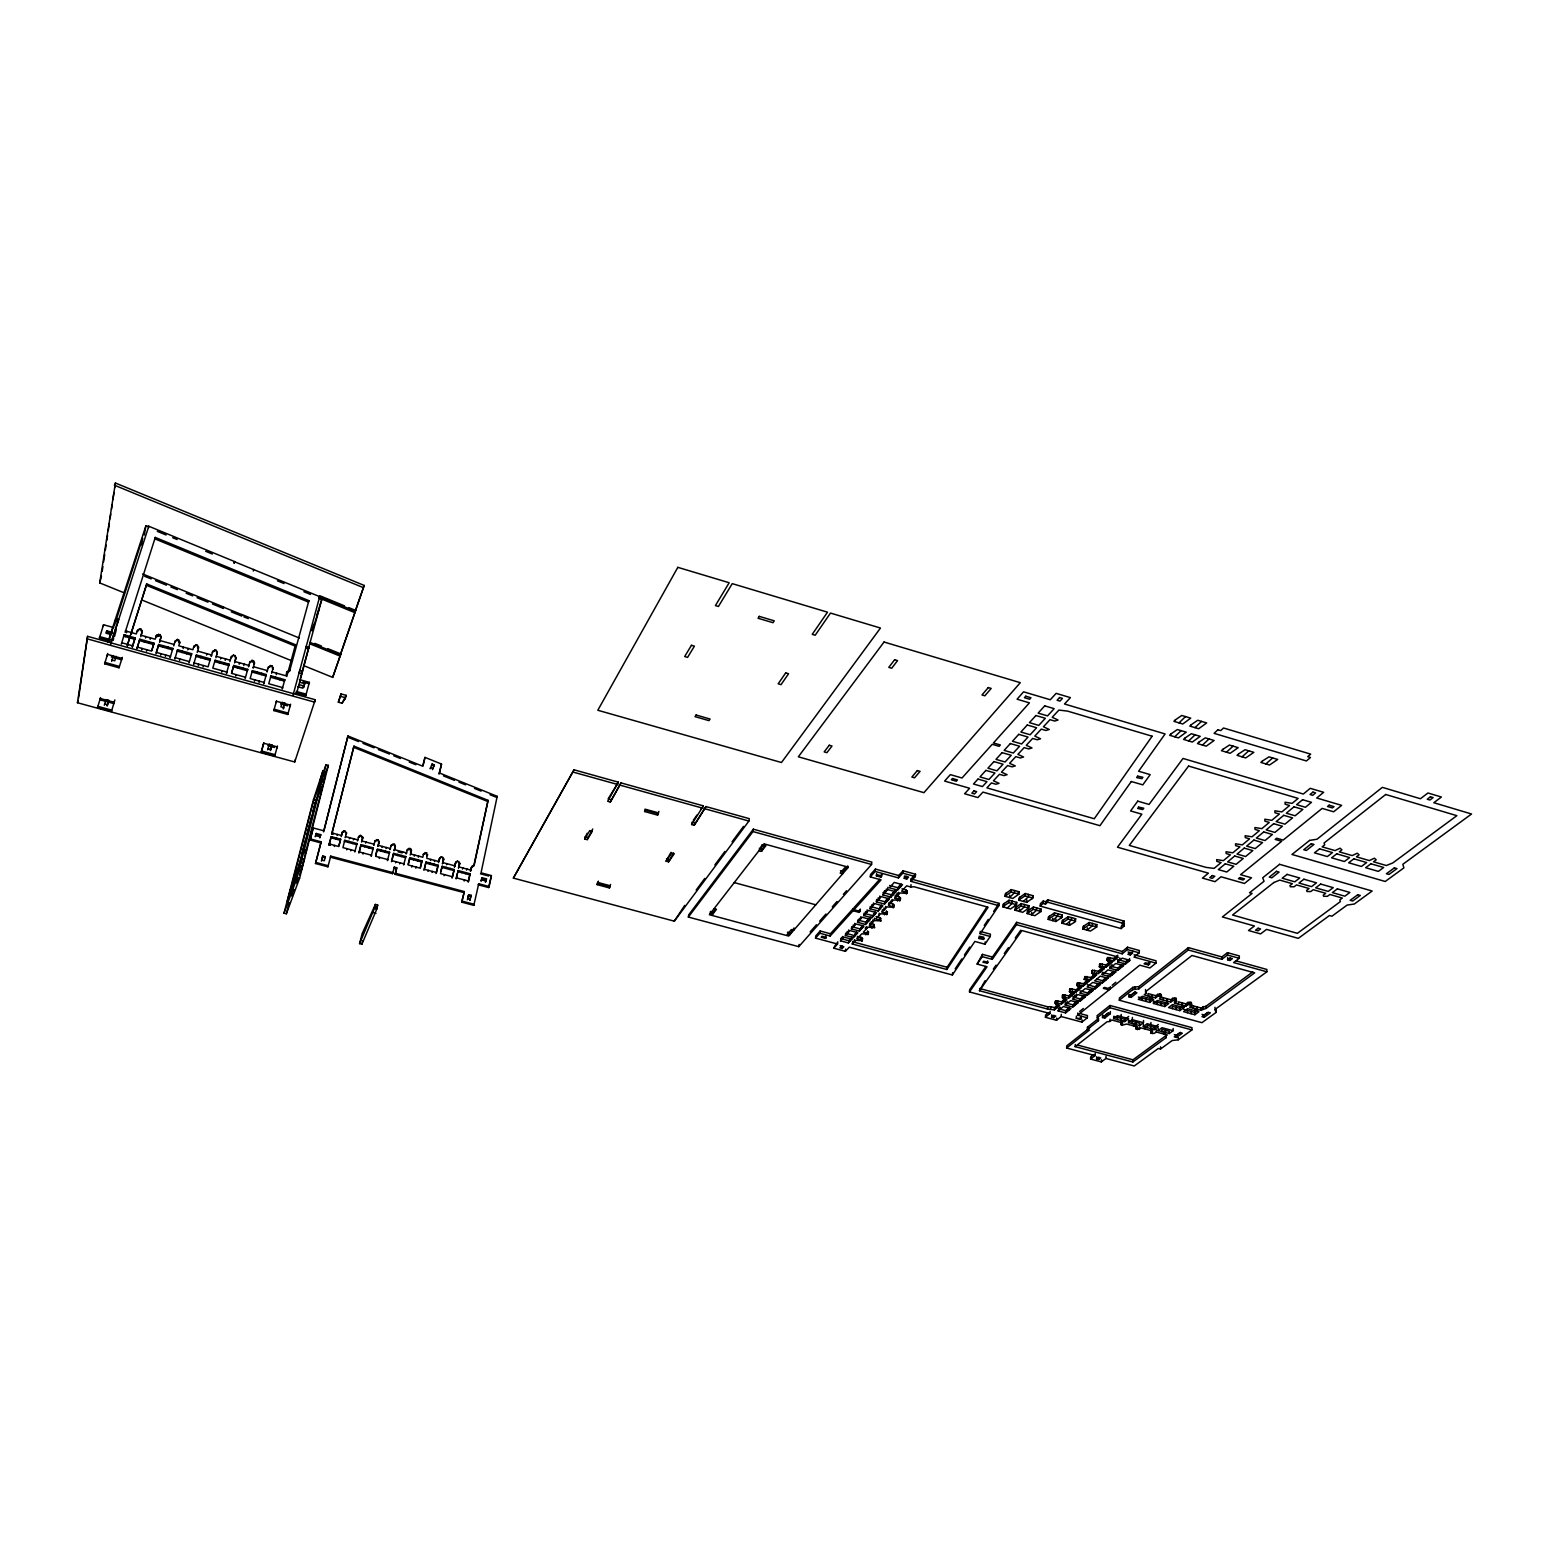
<?xml version="1.0" encoding="UTF-8"?>
<svg xmlns="http://www.w3.org/2000/svg" width="1549" height="1549" viewBox="0 0 1549 1549"><rect width="100%" height="100%" fill="white"/><g stroke="black" fill="none" stroke-linecap="round" stroke-linejoin="round"><path stroke-width="1.5" d="M1266.869 971.804L1233.604 962.568L1239.277 958.308L1239.336 955.946L1227.524 952.654L1221.89 956.933L1188.373 947.62L1139.018 986.558L1132.861 987.352L1119.424 998.001L1119.307 1000.247L1201.927 1022.669L1216.159 1012.388L1214.861 1009.561L1266.869 971.804L1266.888 969.461L1235.87 960.825M1119.307 1000.247L1132.745 989.637L1138.902 988.843L1188.296 949.963L1221.832 959.296L1227.466 955.017L1227.524 952.654M1227.641 959.78L1230.022 957.96L1232.384 958.618L1230.003 960.438L1227.641 959.78L1227.699 957.418M1230.003 960.438L1230.042 958.076M1221.832 959.296L1221.89 956.933M1215.733 1011.439L1215.791 1009.174M1216.159 1012.388L1214.919 1007.295M1174.607 1000.809L1174.51 1003.074L1185.856 1006.172L1185.934 1003.888L1187.947 1002.397L1191.278 1002.474L1191.646 1005.708L1189.632 1007.199L1200.94 1010.277L1206.09 1008.399L1206.148 1006.134L1252.754 971.939M1200.94 1010.277L1201.017 1008.012L1206.148 1006.134M1202.973 1008.786L1203.05 1006.521M1204.251 1017.267L1210.35 1012.833L1208.084 1012.233L1202.005 1016.667L1204.251 1017.267L1204.309 1015.002L1207.368 1012.794M1191.646 1005.708L1191.278 1002.474M1191.123 1013.704L1191.2 1011.439M1093.73 1054.579L1090.69 1056.902L1090.573 1059.071L1101.32 1061.917L1105.928 1058.47L1134.236 1065.983L1158.323 1048.46L1160.511 1049.041L1172.225 1040.521L1178.208 1039.824L1191.917 1029.911L1191.994 1027.665L1109.975 1005.475L1097.041 1015.718L1098.454 1020.694L1087.321 1029.446L1089.528 1030.027L1066.622 1048.015L1095.143 1055.605L1095.259 1053.417M1193.408 1008.225L1193.485 1005.959M1194.879 1014.731L1198.907 1011.768L1187.618 1008.689L1183.61 1011.652L1194.879 1014.731L1194.957 1012.465L1197.648 1010.49M1195.15 1010.742L1195.228 1008.476M1197.183 1009.251L1197.241 1006.986M1188.296 949.963L1188.373 947.62M1187.367 1012.678L1187.444 1010.413M1185.856 1006.172L1187.87 1004.662L1187.947 1002.397M1191.2 1004.759L1189.942 1004.41L1190.019 1002.126M1176.485 1037.443L1182.313 1033.202L1180.106 1032.602L1174.278 1036.843L1176.485 1037.443L1176.562 1035.216L1180.454 1032.37M1178.305 1004.101L1178.382 1001.835L1185.934 1003.888M1178.208 1039.824L1178.286 1037.598M1183.92 1005.398L1183.843 1007.663L1172.516 1004.585L1168.566 1007.566L1179.854 1010.645L1179.931 1008.38L1182.603 1006.385M1182.081 1005.146L1182.158 1002.861M1145.466 989.559L1146.105 993.277L1144.149 994.807L1155.554 997.905L1155.651 995.639L1159.678 993.858L1161.421 995.155L1161.324 997.44L1159.349 998.95L1170.734 1002.048L1170.812 999.763L1172.806 998.253L1176.136 998.35L1176.504 1001.564L1174.51 1003.074M1172.322 1008.593L1172.419 1006.327L1179.931 1008.38M1170.734 1002.048L1172.729 1000.538L1172.806 998.253M1158.245 1028.342L1158.149 1030.569L1169.205 1033.551L1173.096 1030.705L1173.174 1028.478M1176.504 1001.564L1174.781 1000.286L1174.858 998.001M1176.04 1000.615L1176.136 998.35M1176.098 1009.619L1176.175 1007.353M1163.609 1033.977L1163.686 1031.75M1164.887 1004.275L1153.56 1001.196L1153.463 1003.462L1164.79 1006.54L1164.887 1004.275L1167.52 1002.28M1075.296 1044.471L1075.161 1046.64L1132.861 1061.994L1166.048 1037.714L1165.448 1034.151M1165.526 1032.563L1165.622 1030.317M1166.939 1001.022L1167.036 998.737M1166.048 1037.714L1166.126 1035.487L1132.977 1059.806L1132.861 1061.994M1169.205 1033.551L1169.301 1031.324L1161.924 1029.33L1161.827 1031.557M1155.554 997.905L1157.529 996.394L1157.626 994.109M1150.636 1032.409L1152.533 1030.995L1152.63 1028.768L1150.733 1030.182L1151.101 1033.299L1154.315 1033.396L1156.232 1031.983L1156.329 1029.756M1157.239 1004.488L1157.335 1002.222M1161.324 997.44L1159.581 996.143L1159.678 993.858M1160.859 996.472L1160.937 994.206M1161.014 1005.514L1161.111 1003.249M1160.511 1049.041L1160.588 1046.834M1163.144 999.976L1163.241 997.711M1151.759 996.878L1151.856 994.594M1150.868 1024.702L1150.965 1022.476M1150.752 1028.575L1150.849 1026.348M1151.101 1033.299L1150.733 1030.182M1152.34 1033.628L1152.417 1031.421M1109.181 987.623L1109.065 989.908L1103.333 988.339L1104.476 987.429L1110.207 988.978L1139.774 965.163L1149.92 967.951L1155.961 963.129L1156.057 960.806L1134.12 954.746M1143.452 1024.354L1143.356 1026.58L1154.45 1029.562L1154.547 1027.336L1158.381 1024.47M1139.638 1025.574L1139.754 1023.347L1128.621 1020.346L1128.524 1022.572L1139.638 1025.574L1143.452 1022.708L1143.549 1020.462M1145.892 1001.409L1145.989 999.144M1145.156 1029.001L1145.253 1026.774M1149.726 961.658L1149.629 963.981L1145.331 962.8L1144.13 963.768L1148.429 964.95L1148.525 962.626M1147.964 995.833L1148.061 993.567L1155.651 995.639M1147.054 1027.568L1147.151 1025.341L1154.547 1027.336M1149.687 1002.435L1153.598 999.415L1142.194 996.317L1138.321 999.337L1149.687 1002.435L1149.784 1000.17L1152.379 998.156M1149.803 998.389L1149.9 996.123M1152.533 1030.995L1141.458 1028.013L1136.346 1029.33L1135.979 1026.213M1135.94 1024.586L1136.037 1022.34M1155.961 963.129L1134.023 957.069L1139.231 952.829L1139.328 950.486L1127.498 947.213L1122.347 951.493L1122.231 953.816L1016.473 924.656L992.231 959.354L982.24 956.643L977.129 964.078L987.042 966.77L969.48 991.941L1049.951 1013.53L1050.106 1011.303M1136.346 1029.33L1136.463 1027.103M1138.902 988.843L1139.018 986.558M1137.586 1029.678L1137.682 1027.452M1139.561 1029.427L1139.677 1027.2M1142.116 1000.383L1142.213 998.098M1130.131 952.499L1127.943 954.3L1130.305 954.958L1132.493 953.158L1132.609 950.834M1131.215 995.116L1128.95 994.497L1128.834 996.762L1131.119 997.382L1131.215 995.116L1135.572 991.689M1132.745 989.637L1132.861 987.352M1128.524 1022.572L1132.28 1019.687L1132.396 1017.461M1132.222 1023.579L1132.338 1021.353M1134.797 989.366L1134.914 987.1M1134.062 1026.019L1134.158 1023.792M1121.553 1025.361L1121.186 1022.224L1121.553 1025.361L1126.646 1024.025L1137.76 1027.006L1135.882 1028.439M1125.6 961.716L1117.797 959.567L1117.681 961.871L1125.503 964.02L1125.6 961.716L1127.575 960.109L1127.459 962.413M1121.069 1024.451L1123.044 1020.791M1122.231 953.816L1127.382 949.556L1127.498 947.213M1124.903 1019.339L1113.75 1016.338L1113.634 1018.564L1124.806 1021.585L1124.903 1019.339L1128.659 1016.454M1129.434 960.806L1129.55 958.482M1130.305 954.958L1130.402 952.635M1117.797 968.106L1110.033 965.976L1109.897 968.28L1117.662 970.41L1117.797 968.106L1121.689 964.911L1121.573 967.234M1040.192 906.088L1043.039 903.435L1045.498 904.113L1047.608 902.176L1124.303 923.669L1124.167 926.031L1121.766 925.353L1123.993 923.456L1124.109 921.093L1047.763 899.795L1045.672 901.75L1043.213 901.073L1040.366 903.725L1040.192 906.088L1121.147 928.587L1121.263 926.244M1119.637 960.264L1119.753 957.94M1119.617 968.822L1119.733 966.518M1117.371 1019.571L1117.468 1017.344M1121.108 1016.667L1121.205 1014.44M1117.662 970.41L1123.528 965.627L1123.645 963.323M1121.089 1020.578L1121.186 1018.351M1110.071 974.418L1102.346 972.307L1102.23 974.592L1109.955 976.703L1110.071 974.418L1113.925 971.281L1113.789 973.566M1105.928 1058.47L1106.044 1056.282M1110.207 988.978L1110.323 986.713M1111.833 966.692L1111.969 964.388M1104.224 966.499L1104.088 968.803L1099.287 966.789L1106.025 967.215L1111.833 962.413L1111.95 960.109M1096.924 1017.964L1109.859 1007.721L1109.975 1005.475M1111.872 975.134L1111.988 972.849M1075.161 1046.64L1106.973 1021.817L1109.936 1021.449L1110.052 1019.223M1108.542 1012.969L1104.844 1015.873L1102.598 1015.273L1102.481 1017.519L1104.708 1018.119L1110.265 1013.743L1110.381 1011.516M1111.833 962.413L1106.993 960.38L1113.77 960.806L1113.886 958.482L1117.816 955.249M1115.725 959.199L1115.842 956.875M1109.955 976.703L1115.725 971.998L1115.842 969.693M1096.75 1056.708L1096.615 1058.896L1098.783 1059.458L1098.899 1057.289M1104.224 981.388L1104.34 979.104M1106.025 967.215L1106.141 964.911L1110.013 961.716L1109.878 964.02M1101.32 1061.917L1101.436 1059.748M1106.993 960.38L1107.767 957.514L1113.886 958.482M1106.122 979.839L1106.238 977.555L1102.443 980.653L1102.326 982.937L1094.64 980.846L1100.313 976.16L1108.038 978.271L1108.155 975.986M1104.708 1018.119L1104.844 1015.873M1107.651 959.838L1107.767 957.514M1107.922 961.348L1107.128 958.057M1107.942 965.627L1108.077 963.304M1109.859 959.722L1109.975 957.418M1089.044 979.065L1088.908 981.35L1084.164 979.355L1090.786 979.801L1096.46 975.115L1096.576 972.83M1096.653 987.546L1096.789 985.28M1096.46 975.115L1091.677 973.101L1098.357 973.547L1098.493 971.242L1102.307 968.086L1102.172 970.39M1099.287 966.789L1100.061 963.943L1106.141 964.911M1098.531 986.016L1098.667 983.731L1094.911 986.81L1094.794 989.075L1087.146 987.003L1092.761 982.395L1100.429 984.467L1100.545 982.202M1099.926 966.247L1100.061 963.943M1100.197 967.738L1099.422 964.485M1100.255 971.959L1100.39 969.674M1098.454 1020.694L1098.57 1018.467L1087.456 1027.239L1087.321 1029.446M1102.133 966.15L1102.249 963.846M1092.432 923.398L1092.297 925.76L1087.204 930.194L1087.34 927.851M1048.596 1012.562L1045.575 1015.06L1045.42 1017.286L1056.554 1020.268L1061.142 1016.531L1081.938 1022.108L1087.34 1017.79L1087.475 1015.563L1079.73 1013.491M1089.199 993.645L1089.334 991.379M1090.786 979.801L1090.922 977.516L1094.698 974.398L1094.562 976.683M1091.677 973.101L1092.432 970.294L1098.493 971.242M1091.058 992.115L1091.193 989.85M1092.316 972.578L1092.432 970.294M1092.587 974.05L1091.813 970.816M1092.684 978.232L1092.8 975.947M1092.916 990.605L1093.052 988.339L1087.475 992.89L1087.34 995.155L1079.75 993.083L1085.287 988.533L1092.916 990.605L1087.34 995.155M1096.711 926.98L1096.847 924.637L1089.218 922.507L1082.925 926.612L1082.79 928.974L1090.399 931.085L1096.711 926.98L1089.063 924.869L1082.79 928.974M1094.485 972.482L1094.62 970.197M1076.419 1016.067L1076.284 1018.293L1080.389 1019.397L1080.505 1017.17M1081.822 999.647L1081.957 997.401M1080.389 1019.397L1081.589 1016.299M1074.251 991.321L1074.115 993.567L1069.41 991.631L1075.955 992.057L1076.09 989.792L1081.609 985.222L1081.473 987.488L1077.659 986.461L1077.349 985.009L1083.332 985.958L1083.467 983.692L1087.185 980.614L1087.049 982.879M1084.164 979.355L1084.92 976.567L1090.922 977.516M1081.938 1022.108L1082.073 1019.9M1083.661 998.156L1083.797 995.891L1080.137 998.892L1080.002 1001.138L1072.45 999.105L1077.91 994.594L1085.5 996.646L1085.636 994.4M1084.784 978.832L1084.92 976.567M1085.191 984.428L1085.326 982.163M1089.063 924.869L1089.218 922.507M1086.953 978.736L1087.088 976.47M1074.27 997.595L1074.406 995.349M1074.541 1005.591L1074.677 1003.345M1076.09 996.104L1076.226 993.858M1076.729 985.532L1077.484 982.744L1083.467 983.692M1076.361 1004.101L1076.497 1001.874L1072.876 1004.817L1072.741 1007.063L1065.228 1005.03L1065.363 1002.803L1072.876 1004.817M1077.349 985.009L1077.484 982.744M1077.775 990.547L1077.93 988.281M1072.741 1007.063L1078.181 1002.629L1078.317 1000.383M1087.34 1017.79L1077.659 1015.195L1077.794 1012.969M1079.498 984.932L1079.634 982.647M1079.634 989.017L1079.769 986.752M1083.951 927.948L1084.087 925.605M1067.029 1003.558L1067.164 1001.312M1067.358 1011.458L1067.493 1009.232M985.106 980.711L979.433 990.721L1047.492 1009.019L1054.366 1009.89L1059.69 1005.495L1055.915 1004.488L1055.605 1003.094L1061.472 1004.023L1066.854 999.57L1063.079 998.543L1062.769 997.149L1068.655 998.079L1068.81 995.833L1072.431 992.832L1072.295 995.078M1069.41 991.631L1070.146 988.862L1076.09 989.792M1066.622 1048.015L1066.758 1045.846L1087.901 1029.214M1070.01 991.128L1070.146 988.862M1069.139 1009.987L1069.294 1007.76L1065.712 1010.684L1065.576 1012.91L1058.103 1010.897L1060.019 1007.218L1059.865 1009.445M1070.32 992.541L1069.546 989.366M1074.619 922.197L1075.916 918.809L1068.248 916.679L1062.052 920.822L1061.898 923.185L1069.546 925.295L1074.619 922.197L1074.754 919.854M1070.475 996.588L1070.611 994.322M1072.14 991.031L1072.276 988.765M1061.472 1004.023L1061.607 1001.777L1065.189 998.815L1065.054 1001.061M1062.169 997.633L1062.904 994.903L1068.81 995.833M1061.142 1016.531L1061.278 1014.305M1062.769 997.149L1062.904 994.903M1063.079 998.543L1062.304 995.387M1061.898 923.185L1068.113 919.041L1068.248 916.679M1063.253 1002.552L1063.408 1000.305M1064.879 997.053L1065.015 994.807M1069.546 925.295L1069.681 922.952M1071.482 917.589L1071.327 919.932L1066.312 924.404M1051.771 1014.827L1051.616 1017.035L1053.862 1017.635L1053.998 1015.428M1054.366 1009.89L1054.501 1007.663L1058.044 1004.739L1057.909 1006.966M1055.005 1003.597L1055.76 1000.867L1061.607 1001.777M1060.891 918.402L1062.188 914.994L1054.501 912.864L1048.344 917.027L1048.189 919.39L1055.856 921.5L1062.033 917.357L1062.188 914.994M1055.605 1003.094L1055.76 1000.867M1055.915 1004.488L1055.159 1001.351M1056.128 1008.438L1056.282 1006.211M1056.554 1020.268L1056.708 1018.061M1057.696 1003.016L1057.851 1000.77M1063.04 922.139L1063.195 919.796M1052.778 918.267L1052.623 920.609L1057.58 916.117L1057.754 913.774M1047.492 1009.019L1047.647 1006.792L979.607 988.494M1048.189 919.39L1054.346 915.227L1054.501 912.864M1055.856 921.5L1056.011 919.157M1050.609 1008.883L1050.764 1006.656L1047.647 1006.792M1047.608 902.176L1047.763 899.795M1049.331 918.344L1049.486 916.001M1040.967 911.509L1041.141 909.147L1033.415 906.998L1027.336 911.199L1027.161 913.561L1034.848 915.691L1040.967 911.509L1033.241 909.36L1027.161 913.561M1043.039 903.435L1043.213 901.073M1045.498 904.113L1045.672 901.75M1033.241 909.36L1033.415 906.998M1036.668 907.908L1036.494 910.27L1031.615 914.781L1031.789 912.438M1026.716 902.331L1032.854 898.052L1033.028 895.69L1025.225 893.521L1019.126 897.8L1018.952 900.182L1026.716 902.331L1026.89 899.969M1028.517 894.431L1028.342 896.794L1023.444 901.421M1028.284 912.516L1028.459 910.154M1028.768 908.121L1028.943 905.758L1021.217 903.609L1015.176 907.83L1014.982 910.173L1022.708 912.322L1028.768 908.121L1021.023 905.971L1014.982 910.173M1031.711 899.136L1033.028 895.69M1018.952 900.182L1020.249 896.735M1019.629 909.069L1019.455 911.412L1024.296 906.881L1024.47 904.519M1021.023 905.971L1021.217 903.609M1020.055 899.117L1025.051 895.884L1025.225 893.521M1014.537 890.539L1014.363 892.902L1009.522 897.549L1009.696 895.186M1015.428 905.778L1016.725 902.37L1008.98 900.221L1002.977 904.442L1002.803 906.804L1010.529 908.953L1016.551 904.732L1016.725 902.37M1016.105 909.127L1016.28 906.785M1016.473 924.656L1016.647 922.333L1122.347 951.493M1018.893 894.16L1019.068 891.798L1011.245 889.61L1005.185 893.928L1005.011 896.29L1012.794 898.459L1018.893 894.16L1011.071 891.992L1005.011 896.29M1002.803 906.804L1008.786 902.583L1008.98 900.221M1011.071 891.992L1011.245 889.61M1012.252 901.131L1012.059 903.474L1007.276 908.043M998.853 905.7L999.047 903.357L911.122 878.98L910.889 881.342L998.853 905.7L980.072 933.698L990.237 936.487L990.431 934.183L982.298 931.956M1003.888 905.758L1004.081 903.396M1006.114 895.225L1006.308 892.863M987.391 963.207L988.107 962.181L983.615 961.251L982.918 962.278L987.391 963.207L987.584 960.922M992.231 959.354L992.425 957.069L1016.647 922.333M982.24 956.643L982.434 954.358L992.425 957.069M836.518 943.167L833.711 948.182L845.405 951.338L849.278 947.194L952.364 974.979L974.863 941.443L984.97 944.212L985.164 941.908M979.007 938.52L979.743 937.455L984.312 938.404L983.596 939.468L979.007 938.52L979.22 936.216L983.789 937.164M977.129 964.078L982.434 954.358M980.072 933.698L980.265 931.394M969.48 991.941L969.674 989.714L985.88 966.44M952.364 974.979L952.577 972.733M852.724 943.515L852.976 941.269L852.26 943.999L946.865 969.519L947.078 967.273L986.965 906.901M910.889 881.342L915.304 876.618L915.536 874.256L903.067 870.79L898.71 875.534L898.439 877.896L875.166 871.448L870.286 876.908L881.052 879.871L854.002 909.708L860.044 911.374L860.315 909.069M906.746 879.058L906.998 876.695L904.519 875.998L904.267 878.36L906.746 879.058L908.605 877.063L906.126 876.366L904.267 878.36M852.26 943.999L855.726 940.301L862.251 940.708L857.236 938.675L861.825 933.795L868.389 934.202L863.355 932.149L867.982 927.193L874.585 927.619L869.531 925.547L874.217 920.532L880.878 920.939L875.805 918.847L880.548 913.774L887.248 914.181L882.136 912.071L886.957 906.92L893.696 907.327L888.564 905.197L893.444 899.988L900.24 900.395L895.07 898.226L900.008 892.96L906.862 893.366L906.029 889.978L901.925 888.836M906.301 893.947L907.114 891.024L906.029 889.978M906.862 893.366L907.114 891.024M905.778 892.321L901.673 891.178L906.668 885.834L910.793 886.977L911.044 884.634M897.51 901.111L897.762 898.769M898.362 894.722L898.614 892.379L895.322 895.903L895.07 898.226M899.214 888.274L899.466 885.931M899.156 899.349L899.407 897.026L895.322 895.903M900.879 886.493L901.131 884.13L897.82 887.713L897.568 890.055L889.339 887.79L894.296 882.407L902.544 884.692L897.568 890.055M899.698 900.976L900.492 898.052L899.407 897.026M898.439 877.896L902.815 873.152L903.067 870.79M900.24 900.395L900.492 898.052M890.985 897.103L891.237 894.78L896.155 889.494L895.903 891.817L890.985 897.103L882.814 894.857L884.692 890.772L884.44 893.095M891.817 901.731L892.069 899.407M892.631 895.361L892.882 893.018M892.611 906.301L892.863 903.996L888.816 902.873L888.564 905.197M894.257 893.599L894.509 891.256M893.153 907.908L893.947 905.003L892.863 903.996M893.696 907.327L893.947 905.003M896.716 896.484L896.968 894.141M883.743 910.347L883.995 908.043M884.769 901.77L876.637 899.524L876.385 901.847L884.498 904.074L884.769 901.77L887.984 898.284L887.732 900.608M886.067 891.333L886.318 888.99M884.576 914.859L884.828 912.555M885.35 908.643L885.602 906.32M886.125 902.351L886.377 900.027M882.814 894.857L887.693 889.552L887.964 887.228M886.164 913.174L886.415 910.851L887.248 914.181M886.706 914.743L887.5 911.877M884.498 904.074L889.358 898.865L889.61 896.542M890.191 903.454L890.443 901.15M874.585 927.619L873.772 924.346L869.783 923.262L869.531 925.547M877.973 900.105L878.244 897.781M876.637 873.52L876.385 875.863L880.955 877.141L881.207 874.778M870.286 906.436L870.015 908.76L878.109 910.967L881.555 905.216L881.304 907.54M879.58 898.362L879.851 896.038M880.955 877.141L882.194 873.694M878.961 915.459L879.212 913.155M879.696 909.244L879.948 906.939M879.813 919.932L880.064 917.647L876.056 916.543M880.878 920.939L880.064 917.647M882.136 912.071L882.388 909.747M867.304 933.214L867.576 930.949L868.389 934.202M868.66 921.113L868.912 918.828M867.866 934.744L868.64 931.917M875.166 871.448L875.437 869.086L898.71 875.534M865.542 924.463L870.209 919.428L870.48 917.144L865.814 922.178L865.542 924.463L857.565 922.275L857.817 919.99L865.814 922.178M871.603 907.036L871.874 904.732M871.1 923.882L871.351 921.578M872.048 915.459L864.013 913.271L863.761 915.556L871.777 917.744L875.185 912.071L874.933 914.375M873.191 905.313L873.462 902.99M871.951 928.277L872.223 925.992M872.649 922.197L872.92 919.912M873.365 916.059L873.617 913.755M873.52 926.631L873.772 924.346M874.217 920.532L874.488 918.228M860.915 929.419L861.186 927.154M861.186 939.74L861.438 937.474L857.507 936.409L857.236 938.675M862.464 927.774L862.716 925.489L859.385 931.065L851.447 928.916L851.718 926.651M861.747 941.25L862.503 938.442L861.438 937.474M862.251 940.708L862.503 938.442M865.31 913.871L865.581 911.567M870.286 876.908L870.538 874.546L875.437 869.086M871.564 864.478L871.835 862.115L753.337 829.18L688.724 914.82L688.356 917.066L798.761 946.671L871.564 864.478L752.988 831.561L688.356 917.066M866.878 912.167L867.15 909.863M865.775 934.86L866.027 932.595M866.433 928.858L866.685 926.573L865.155 928.219M867.091 922.778L867.363 920.493M853.557 935.344L845.677 933.214L845.405 935.48L853.305 937.61L856.597 932.091L856.326 934.357M854.486 925.605L854.758 923.34M854.215 941.908L854.486 939.643M854.816 935.983L855.087 933.718M837.796 941.773L837.525 944.038L815.529 938.113L819.886 933.234L830.148 936.022L853.073 910.735L859.114 912.38L859.385 910.096M859.095 920.609L859.366 918.325M860.644 918.925L860.915 916.64M846.916 933.853L847.187 931.569M845.405 951.338L845.677 949.092M848.426 932.208L848.678 929.942M842.424 938.713L842.695 936.467L840.487 940.824L848.349 942.934L850.556 938.597L850.285 940.843M848.794 942.45L849.046 940.204M853.073 910.735L853.344 908.43L830.419 933.757L830.148 936.022M854.002 909.708L854.274 907.404L879.716 879.29M848.349 942.934L851.795 939.236L852.066 936.971M852.957 927.27L853.228 924.985M840.933 940.34L841.204 938.074M842.211 948.491L843.837 946.729L841.494 946.09L839.868 947.852L842.211 948.491L842.482 946.245L840.139 945.606M842.966 871.429L842.675 873.791L840.178 873.094L844.921 867.614L847.419 868.311L847.71 865.968L842.966 871.429L840.468 870.751M825.54 938.404L826.411 937.435L822.074 936.254L821.202 937.222L825.54 938.404L825.811 936.138M819.886 933.234L820.157 930.988L830.419 933.757M815.529 938.113L815.82 935.848L820.157 930.988M798.761 946.671L799.052 944.445M794.056 927.967L789.525 935.093L787.163 934.473L791.384 929.594L793.746 930.233M762.205 844.573L758.952 850.672L761.488 851.369L764.741 845.27M315.26 699.741L294.717 761.972L77.45 702.743L87.577 636.329L315.26 699.741L314.621 702.142L86.783 638.73M752.988 831.561L753.337 829.18M78.554 698.057L87.577 636.329M691.629 824.533L703.382 805.867L621.013 782.903L610.306 802.033L607.692 801.298L618.361 782.168L574.021 769.814L513.377 878.109L674.299 921.171L748.922 821.047L749.271 818.647L705.976 806.584L694.204 825.249L691.629 824.533L692.016 822.17L694.591 822.887M124.346 592.899L99.717 582.908L115.401 483.017L364.189 585.445L340.393 654.743L309.994 642.37M101.479 576.092L99.717 582.908M102.195 571.329L102.912 566.547M103.628 561.784L104.693 554.619M105.409 549.837L106.126 545.074M106.842 540.291L107.559 535.528M108.256 530.745L109.34 523.581M110.056 518.818L110.773 514.036M111.489 509.272L112.186 504.49M112.903 499.727L113.987 492.563M114.703 487.799L115.401 483.017M712.889 912.129L710.488 911.49L710.139 913.736L712.54 914.375L715.483 908.779M109.766 640.918L99.446 638.033L99.659 636.6L112.07 640.066M103.299 626.183L103.531 624.75L113.832 627.635M694.204 825.249L705.976 806.584M106.745 630.811L106.532 632.244L111.76 633.696L111.993 632.282L106.745 630.811L105.99 633.192L111.218 634.645L111.993 632.282M97.548 707.641L97.761 706.325L111.664 710.12L111.431 711.417L97.548 707.641L100.549 697.592M104.654 663.805L104.867 662.391L119.254 666.38L119.021 667.774L104.654 663.805L107.752 653.465M108.972 640.686L113.038 627.403M674.299 921.171L684.716 905.429M107.23 655.808L107.462 654.394L121.809 658.364L121.558 659.777L111.315 656.931M113.251 640.434L113.639 638.072M114.51 636.503L116.175 630.211M115.652 629.63L115.904 628.216M666.089 861.147L671.743 853.034L674.26 853.731L668.587 861.844L666.089 861.147L671.007 852.337M668.587 861.844L673.505 853.034M105.932 699.625L105.719 700.942L108.488 701.697L107.133 705.995L108.72 700.38L105.932 699.625L104.345 705.24M108.488 701.697L108.72 700.38M657.609 815.123L657.996 812.76L645.042 809.159L644.616 811.521L657.609 815.123L658.925 811.366M124.133 634.819L123.881 636.232L134.782 639.272L132.285 647.192L135.053 637.859L124.133 634.819L121.364 644.132M125.314 636.639L125.566 635.206M141.443 544.958L142.624 538.161L114.297 625.893M126.573 632.689L126.824 631.276M144.289 535.025L145.916 525.731L148.685 526.524M127.541 645.856L127.793 644.442M148.51 527.725L148.781 526.234L234.674 561.609L234.306 563.062M130.058 637.956L130.31 636.542M131.297 634.025L131.549 632.592M609.377 887.926L609.783 885.66L597.585 882.368L597.159 884.634L609.377 887.926L610.577 884.46M134.782 639.272L135.053 637.859M139.623 628.855L137.28 631.411L139.623 628.855L141.191 629.301L142.276 631.314L140.765 636.658M131.22 633.328L146.748 583.954L295.491 644.752L286.817 676.487M155.268 537.426L154.997 538.916L308.464 602.077L308.89 600.663L155.268 537.426L125.14 632.302M325.193 771.615L322.889 770.976L313.518 799.536L284.009 913.174L286.352 913.794L299.615 878.186L328.369 765.361L326.026 764.722L320.624 779.767M610.306 802.033L621.013 782.903M597.159 884.634L598.359 881.168M139.778 639.195L137.028 648.508L139.778 639.195L153.99 643.164L151.86 650.483M284.009 913.174L297.195 877.547L326.026 764.722M140.92 630.714L141.191 629.301M299.654 863.277L296.304 873.462L297.389 869.047L299.751 869.667M587.129 833.285L584.651 838.938L587.187 839.635L592.744 828.967M141.772 649.825L142.043 648.411M144.251 641.925L144.522 640.512M145.49 637.975L145.761 636.562M298.744 866.84L322.986 775.139L312.995 802.866L291.522 886.454L297.389 869.047M146.516 651.142L146.787 649.747M148.975 643.242L149.246 641.828M150.214 639.311L150.485 637.898M513.377 878.109L574.021 769.814M156.43 635.284L156.159 636.697L159.779 636L160.07 634.587L156.43 635.284L155.21 639.214L141.036 635.245L142.276 631.314M158.211 635.555L158.482 634.141M158.424 645.875L158.714 644.481L172.849 648.431L172.559 649.825L158.424 645.875L155.984 653.775M161.135 636.6L159.644 641.944L161.135 636.6L160.07 634.587M160.709 655.111L160.98 653.697M163.129 647.192L163.419 645.797M165.433 656.408L165.724 655.014M167.854 648.508L168.144 647.114M491.42 875.592L489.135 886.531L478.718 883.763L478.176 884.769L488.574 887.538L491.42 875.592L481.042 872.803L497.21 796.341L439.49 772.99L441.523 764.064L424.988 757.384L422.954 765.167M482.107 877.721L481.1 880.916L482.107 877.721L486.502 878.883L485.495 882.078L486.502 878.883M174.96 641.964L177.302 639.427L178.871 639.873L179.645 643.28L178.561 641.267M471.186 895.322L469.773 900.376L471.186 895.322L468.766 894.683L467.372 899.737M463.79 892.573L395.014 874.333L395.479 873.307L464.332 891.566L461.738 902.157L473.82 905.352L478.718 883.763M177.012 640.841L177.302 639.427M469.734 874.798L468.166 882.097L470.257 873.791L458.233 870.577L457.71 871.584L469.734 874.798L470.257 873.791M471.825 866.511L470.509 871.158L471.825 866.511L474.284 864.865L488.071 800.349L353.966 746.134L331.738 834.078L353.966 746.134M471.283 867.517L473.742 865.872L488.071 800.349M468.766 894.683L467.895 898.749L470.315 899.388M177.554 649.747L177.264 651.142L191.34 655.072L191.669 653.697L177.554 649.747L174.863 659.041L175.153 657.647L189.288 661.597M461.738 902.157L464.332 891.566M457.323 873.423L456.122 878.903L458.233 870.577M459.821 863.296L458.504 867.943L459.821 863.296L457.458 861.128L455.813 862.212L454.496 866.878L455.813 862.212M179.568 660.358L179.878 658.964M181.969 652.458L182.259 651.064M183.15 648.528L183.46 647.114M454.225 869.512L452.114 877.818L454.225 869.512L442.162 866.278L440.845 870.964M442.162 866.278L440.536 873.597L452.637 876.811M443.769 858.998L442.472 863.664L443.769 858.998L441.426 856.829L439.761 857.914L438.444 862.58M186.655 653.775L186.964 652.381M436.005 873.539L438.135 865.213L426.052 861.98L423.903 870.325M438.135 865.213L436.508 872.513L424.387 869.299L426.052 861.98M439.761 857.914L438.948 861.554L426.866 858.34L426.672 852.879L423.167 854.641L425.336 852.512M187.836 649.825L188.165 648.431M196.065 644.674L193.702 647.211L196.065 644.674L197.614 645.12L198.388 648.528L197.304 646.514M296.362 694.359L308.948 647.288L306.218 646.514L305.773 647.889L308.522 648.663L308.948 647.288M420.263 867.421L422.006 860.895L409.885 857.662L408.142 864.187M422.006 860.895L420.341 868.214L408.2 864.981L409.885 857.662M423.652 853.615L422.838 857.255L410.717 854.022L410.543 848.562L407.038 850.324L409.207 848.194M410.233 855.048L411.55 850.382M196.355 654.995L196.045 656.389L210.083 660.319L210.412 658.925L196.355 654.995L193.683 664.289L193.993 662.895L208.089 666.825L210.412 658.925M405.838 856.578L403.669 864.923L404.134 863.897L391.955 860.663L391.49 861.689L393.194 854.37L393.659 853.344L405.838 856.578L405.354 857.623L393.194 854.37M407.523 849.297L406.187 853.964L406.671 852.937L394.511 849.685L394.046 850.73L395.382 846.044L394.375 844.224L390.851 846.006L393.02 843.856M392.555 873.675L393.039 872.649L330.731 856.132L330.324 857.178L392.555 873.675L394.317 867.13L396.757 867.789L395.479 873.307M395.014 874.333L396.757 867.789M424.988 757.384L422.916 766.29L347.963 735.988L323.528 831.89M198.369 665.605L198.698 664.211M200.731 657.705L201.041 656.311M389.612 852.26L387.424 860.605L387.889 859.579L375.652 856.326L377.414 848.988L389.612 852.26L389.148 853.286L376.949 850.033L375.652 855.532M391.316 844.96L389.999 849.646L390.464 848.6L378.285 845.347L377.82 846.393L379.156 841.707L378.15 839.887L374.645 841.669L376.794 839.519M377.724 905.042L376.794 908.973L377.24 908.024L374.451 908.353L375.381 904.422L377.724 905.042L375.826 909.205M375.381 904.422L362.156 933.621L359.581 943.612L361.885 944.212L377.24 908.024M391.955 860.663L393.659 853.344M394.511 849.685L395.382 846.044M361.885 944.212L362.698 940.708M359.581 943.612L374.877 907.404M203.055 666.903L203.384 665.528M205.397 659.003L205.727 657.628M206.559 655.072L206.908 653.678M378.285 845.347L379.156 841.707M373.328 847.903L371.121 856.268L371.586 855.222L359.329 851.969L358.884 853.015L360.665 845.696L361.111 844.65L373.328 847.903L372.883 848.949L360.665 845.696M375.09 840.604L373.754 845.309L374.219 844.263L361.982 840.991L361.556 842.036L362.873 837.351L360.51 835.163L358.361 837.312L360.084 836.228M212.407 652.458L214.749 649.922L216.318 650.367L217.054 653.755L216.318 650.367M222.92 608.428L223.25 607.072L242.051 614.721M233.918 563.062L234.267 561.629L319.694 596.636L293.013 695.307M214.42 651.316L214.749 649.922M354.798 851.931L357.025 843.547L344.749 840.274L344.323 841.339L356.58 844.612L357.025 843.547M357.47 840.952L358.806 836.247M359.329 851.969L361.111 844.65M361.982 840.991L362.873 837.351M215.098 660.242L214.749 661.617L228.749 665.528L229.097 664.153L215.098 660.242L212.775 668.142L226.812 672.053L226.464 673.428L229.097 664.153M344.749 840.274L342.929 847.613L355.224 850.885M341.148 836.596L342.465 831.89L344.188 830.787L346.55 832.975L345.233 837.68L345.659 836.615L357.916 839.907M338.863 845.735L340.664 839.19L331.215 836.673L328.969 845.057L331.215 836.673M340.664 839.19L338.824 846.509L329.375 843.992M342.465 831.89L341.555 835.531L332.144 833.013M219.416 662.933L219.764 661.539M220.578 658.983L220.926 657.609M325.329 856.674L324.303 860.741L321.824 860.082L322.85 856.016L325.329 856.674L324.922 857.72L322.444 857.062L321.418 861.128M320.759 842.869L310.052 840.023L310.439 838.958L321.146 841.804L315.512 863.509L327.923 866.801L330.731 856.132M221.797 672.13L222.146 670.756M224.082 664.231L224.431 662.856M225.225 660.3L225.592 658.906M319.81 837.912L320.779 834.659L316.248 833.459L315.841 834.524L320.372 835.724L320.779 834.659M315.512 863.509L321.146 841.804M347.963 735.988L323.935 830.826L313.247 827.96L310.052 840.023M302.984 862.444L303.894 858.882M304.766 855.881L325.329 775.778L323.005 782.168M345.059 699.122L346.163 695.346L341.012 693.913L338.34 702.2L342.058 703.246L345.543 697.766L340.393 696.334L338.34 702.2M304.553 858.223L301.397 870.015L301.784 869.008M310.439 838.958L313.247 827.96M316.248 833.459L315.28 836.712L315.686 835.647L320.217 836.847M233.396 655.15L231.033 657.667L233.396 655.15L234.945 655.576L236.029 657.589L234.538 662.895M253.32 571.019L253.629 569.432M340.393 696.334L341.012 693.913M322.889 770.976L319.927 781.199M286.352 913.794L289.237 902.602M302.094 853.325L305.676 839.461M306.857 834.834L311.62 816.342M312.821 811.715L315.202 802.459M321.456 786.427L315.28 803.486L295.975 877.547L299.673 865.388L297.815 870.402L300.216 871.022M302.132 857.584L298.996 869.376L299.364 868.369M342.058 703.246L346.163 695.346M234.945 655.576L235.68 658.964M233.415 666.825L233.763 665.45L247.743 669.362L247.356 670.736L233.415 666.825L231.711 672.75M235.797 676.022L236.164 674.667M238.062 668.142L238.43 666.767M239.185 664.192L239.553 662.817M294.717 761.972L295.336 759.649M295.801 692.752L305.792 695.52L309.374 682.373L299.402 679.566M242.709 669.439L243.077 668.064M243.832 665.489L244.2 664.114M303.507 685.8L302.888 688.163L297.815 686.749M299.615 682.257L304.688 683.671L303.623 687.388L304.069 686.052L298.976 684.619M263.446 744.159L261.219 752.252L274.715 755.951L277.465 745.998M276.497 700.961L273.824 710.584L287.785 714.457L290.612 704.214M300.448 678.017L321.882 599.114L319.171 598.34M282.112 702.413L280.911 706.809L283.699 707.583L283.293 708.919L284.9 703.188L282.112 702.413L281.686 703.749L284.474 704.524L284.9 703.188M271.559 746.289L270.378 750.568L271.946 745.03L269.236 744.294L268.868 745.553L271.559 746.289L271.946 745.03M249.602 662.875L251.964 660.358L253.513 660.784L254.23 664.172L253.513 660.784M251.964 660.358L251.577 661.733L253.126 662.159M261.219 752.252L263.814 742.9M284.822 679.721L282.247 688.976L282.654 687.62L268.752 683.748L270.939 675.848L284.822 679.721L284.396 681.076L270.533 677.203L270.939 675.848M286.972 671.859L286.546 673.215L289.915 670.155L286.972 671.859L285.887 675.79L272.024 671.917M267.687 749.832L269.236 744.294M289.489 671.511L308.89 600.663M252.39 670.659L252.003 672.034L265.905 675.906L266.312 674.551L252.39 670.659L250.144 678.559L264.105 682.451L263.717 683.806L266.312 674.551M271.637 673.273L273.127 667.987L272.024 665.973L270.475 665.547L268.113 668.064M268.5 666.69L267.009 671.976L267.396 670.62L253.494 666.728L253.126 668.103L254.617 662.798M254.423 681.211L254.81 679.856M256.65 673.331L257.037 671.956M245.11 678.617L247.743 669.362M249.97 661.5L248.479 666.806L248.847 665.431L234.906 661.52L236.029 657.589M259.07 682.509L259.457 681.153M261.278 674.628L261.665 673.253M233.763 665.45L231.498 673.35L245.497 677.262M229.891 661.597L231.382 656.292M270.088 666.922L270.475 665.547M272.024 665.973L272.721 669.342L273.127 667.987M215.911 657.686L217.402 652.361M212.736 651.064L211.245 656.369L211.574 654.995L197.536 651.064M275.16 678.501L275.567 677.145M276.245 674.57L276.651 673.195M197.207 652.458L198.717 647.133M188.978 662.972L191.669 653.697M194.032 645.817L192.85 649.747L178.755 645.797L179.955 641.867M279.788 679.798L280.195 678.443M263.349 744.469L263.737 743.21L277.232 746.889L276.826 748.148M276.012 702.607L276.419 701.271L290.36 705.144L289.934 706.46M273.824 710.584L274.231 709.248L288.191 713.121L287.785 714.457M295.491 644.752L295.104 646.069L146.477 585.348M172.849 648.431L170.138 657.725L170.429 656.331L156.255 652.381L158.714 644.481M173.759 645.894L175.269 640.55M354.74 612.591L318.92 597.914L319.365 596.501L355.205 611.197L364.189 585.445M319.268 598.05L319.694 596.636M153.99 643.164L151.531 651.064L137.299 647.095M311.969 630.772L314.04 624.17M316.867 615.089L321.882 599.114M312.453 630.269L318.823 609.919M274.715 755.951L275.122 754.712L261.587 751.013M299.751 681.134L300.177 679.798M296.575 692.965L296.982 691.609M127.115 645.701L146.748 583.954M127.599 644.771L129.767 637.898M111.431 711.417L114.878 699.954M137.532 629.978L136.293 633.928L125.392 630.869M119.021 667.774L122.313 657.376M111.683 661.384L113.329 655.595L113.096 656.989L115.962 657.783L116.194 656.389L114.781 660.784L111.915 659.99M304.262 685.026L304.688 683.671M107.81 642.428L145.916 525.731M110.676 643.242L118.692 619.561L115.846 618.767M110.637 644.539L148.781 526.234M309.374 682.373L308.948 683.709L302.965 682.044M305.792 695.52L306.218 694.184L296.227 691.396M77.45 702.743L78.205 700.419M99.446 638.033L103.531 624.75M303.565 665.567L332.686 677.378L340.857 653.949L327.846 648.663M340.857 653.949L332.686 677.378M320.875 777.482L321.263 776.436M324.477 776.107L328.369 765.361M290.05 890.462L290.399 889.513L287.32 901.015M301.126 867.459L301.745 865.794M301.455 867.692L302.074 866.027L299.615 874.856M291.735 896.058L292.916 892.844M293.516 891.237L294.116 889.629L291.754 889.01M296.537 883.104L297.757 879.832M322.444 857.062L322.85 856.016M332.958 834.408L333.364 833.343M332.048 838.048L332.454 837.002M330.208 845.386L330.615 844.321M337.062 835.492L337.469 834.427M336.133 839.151L336.559 838.086M334.313 846.47L334.72 845.425M327.923 866.801L328.33 865.755L315.919 862.464M342.058 832.955L344.188 830.787M345.563 831.155L343.781 831.852M432.461 769.659L434.398 764.935L432.132 764.006L430.177 768.749L430.68 767.646L432.965 768.575M346.124 834.04L346.55 832.975M349.319 838.784L349.745 837.719M348.409 842.424L348.835 841.378M346.608 849.743L347.034 848.697M353.404 839.868L353.83 838.803M352.494 843.508L352.94 842.462M350.713 850.827L351.139 849.781M365.622 843.14L366.067 842.075M364.731 846.78L365.177 845.735M362.969 854.099L363.415 853.054M368.817 847.865L369.262 846.819M378.15 839.887L378.692 842.753M340.393 654.743L355.67 610.442L348.951 607.692M381.887 847.477L382.351 846.432M381.015 851.117L381.48 850.072M379.273 858.436L379.737 857.41M385.953 848.562L386.398 847.516M385.081 852.202L385.546 851.176M394.375 844.224L394.898 847.09M318.92 597.914L319.868 595.765L344.478 605.853M432.132 764.006L431.629 765.109L433.914 766.019L434.398 764.935M397.26 855.455L397.725 854.428M395.537 862.774L396.021 861.728M394.317 867.13L393.853 868.156L396.292 868.815M441.523 764.064L438.987 774.074L439.49 772.99M402.624 851.853L402.159 852.899L398.112 851.814M401.307 856.539L401.772 855.493M399.603 863.858L400.068 862.812M411.066 851.408L410.543 848.562M414.28 856.132L414.764 855.087M413.447 859.772L413.932 858.746M411.763 867.091L412.247 866.065M418.307 857.217L418.792 856.171M417.475 860.857L417.959 859.831M415.81 868.156L416.294 867.13M426.672 852.879L424.833 853.557M427.195 855.726L427.698 854.699M430.39 860.431L430.893 859.405M429.576 864.09L430.08 863.064M427.931 871.39L428.434 870.364M434.417 861.515L434.92 860.489M433.604 865.155L434.107 864.129M431.977 872.474L432.481 871.448M441.426 856.829L439.258 858.959M442.762 857.178L443.266 860.024M446.48 864.729L446.983 863.703M445.667 868.369L446.189 867.363M444.06 875.688L444.582 874.662M449.694 869.454L450.217 868.427M457.458 861.128L455.29 863.238M458.794 861.476L459.298 864.323M497.21 796.341L496.667 797.406L490.007 794.714M462.512 869.028L463.035 868.002M461.718 872.668L462.241 871.642M466.52 870.093L467.043 869.066M465.726 873.733L466.268 872.707M464.158 881.032L464.681 880.026M473.742 865.872L474.284 864.865M473.82 905.352L474.362 904.364L462.28 901.169M488.574 887.538L489.135 886.531M618.361 782.168L608.118 798.935L610.732 799.652M584.651 838.938L589.762 830.593L592.318 831.29L587.187 839.635M644.616 811.521L645.526 810.146L658.519 813.728M946.865 969.519L988.088 907.23L914.104 886.764L910.793 886.977M955.21 968.783L961.832 958.908M964.485 954.958L969.771 947.059M984.293 925.392L988.301 919.37M993.664 911.374L999.047 903.357M984.97 944.212L990.237 936.487M693.274 820.35L697.069 814.929M700.845 809.488L703.382 805.867M993.335 969.054L996.065 965.163M1004.294 953.506L1008.418 947.678M1015.273 937.958L1020.752 930.174M979.433 990.721L1021.953 930.562L1118.281 957.088L1113.77 960.806M696.179 890.017L704.795 878.438M714.844 864.942L724.893 851.447M732.057 841.804L743.539 826.372M712.54 914.375L716.432 909.379L714.031 908.721M761.488 851.369L765.864 845.754L763.308 845.038M810.127 931.917L816.459 924.753M819.634 921.171L825.946 914.026M832.278 906.862L837.022 901.479M843.353 894.335L846.529 890.752M876.385 875.863L877.354 874.778L881.923 876.056M859.114 912.38L860.044 911.374M833.711 948.182L837.525 944.038M840.487 940.824L843.915 937.106L851.795 939.236M845.405 935.48L849.936 930.562L857.856 932.711L853.305 937.61M851.447 928.916L856.016 923.959L863.993 926.108L859.385 931.065M857.565 922.275L862.193 917.24L870.209 919.428M863.761 915.556L868.447 910.463L876.521 912.671L871.777 917.744M870.015 908.76L874.778 903.59L882.891 905.816L878.109 910.967M876.385 901.847L881.207 896.619L889.358 898.865M911.122 878.98L915.536 874.256M881.129 918.634L878.477 919.332M1179.041 722.88L1185.508 716.587M1174.723 736.801L1181.112 730.644M1017.945 892.863L1019.068 891.798M1194.957 727.643L1201.501 721.389M1188.625 740.945L1195.092 734.826M1027.82 906.823L1028.943 905.758M1202.508 745.069L1209.014 738.97M1039.999 910.192L1041.141 909.147M1226.479 752.194L1233.081 746.153M1242.085 756.841L1248.765 750.839M1265.862 763.928L1272.658 757.964M1095.666 925.663L1096.847 924.637M1121.883 922.991L1124.109 921.093M1121.147 928.587L1124.167 926.031M1045.42 1017.286L1049.951 1013.53M1068.655 998.079L1074.115 993.567M1075.955 992.057L1081.473 987.488M1083.332 985.958L1088.908 981.35M1098.357 973.547L1104.088 968.803M1058.103 1010.897L1063.447 1006.501L1070.94 1008.535L1065.576 1012.91M1065.228 1005.03L1070.63 1000.596L1078.181 1002.629M1102.23 974.592L1107.98 969.868L1115.725 971.998M1109.897 968.28L1115.725 963.478L1123.528 965.627M1117.681 961.871L1122.192 958.153L1130.034 960.322L1125.503 964.02M1051.616 1017.035L1053.552 1015.447L1055.779 1016.047L1053.862 1017.635M1080.002 1001.138L1085.5 996.646M1094.794 989.075L1100.429 984.467M1102.326 982.937L1108.038 978.271M1079.634 1011.478L1083.332 1008.496M1112.163 985.222L1115.861 982.24M1077.659 1015.195L1109.065 989.908M1076.284 1018.293L1081.454 1018.526M1148.429 964.95L1149.629 963.981M1102.481 1017.519L1108.019 1013.143L1110.265 1013.743M1128.834 996.762L1134.623 992.212L1136.908 992.832L1131.119 997.382M1109.936 1021.449L1111.795 1020.016L1122.928 1023.018M1113.634 1018.564L1117.371 1015.66L1128.563 1018.68L1124.806 1021.585M1153.463 1003.462L1157.393 1000.46L1168.74 1003.558L1164.79 1006.54M1090.573 1059.071L1095.143 1055.605M1096.615 1058.896L1098.57 1057.425L1100.719 1057.986L1098.783 1059.458M1143.356 1026.58L1147.151 1023.715L1158.284 1026.716L1154.45 1029.562M1179.854 1010.645L1183.843 1007.663M1158.149 1030.569L1162.002 1027.703L1173.096 1030.705M1165.351 1036.378L1167.288 1034.964L1156.232 1031.983M1206.09 1008.399L1254.651 972.869L1191.975 955.481L1145.369 991.844L1146.105 993.277M1157.529 996.394L1159.581 996.143M1172.729 1000.538L1174.781 1000.286M1187.87 1004.662L1189.942 1004.41M904.364 891.74L906.552 891.604M859.927 939.101L861.999 938.984M373.619 912.768L375.981 913.387M294.813 876.463L297.156 877.083M297.195 877.547L299.615 878.186M293.303 881.613L295.646 882.233M292.664 881.652L295.007 882.272M292.025 882.756L294.368 883.375M301.765 858.611L304.166 859.25M456.645 877.876L468.708 881.091M1077.601 1045.072L1132.977 1059.806M304.166 849.723L306.566 850.362M303.836 851.447L306.257 852.086M468.224 895.69L470.644 896.329M303.681 852.318L306.102 852.957M1087.456 1027.239L1089.663 1027.82M408.723 849.239L410.059 849.607M442.975 862.638L455.019 865.852M459.027 866.937L471.051 870.151M480.5 873.83L488.787 876.037M330.808 837.719L340.238 840.236M409.401 858.708L421.522 861.941M425.549 863.006L437.631 866.24M441.659 867.304L453.702 870.519M481.565 878.728L485.96 879.89M481.642 879.909L486.057 881.071M840.758 938.558L848.6 940.688M852.531 941.734L947.078 967.273M1132.28 1019.687L1143.452 1022.708M313.518 799.536L315.783 800.155M1174.355 1034.616L1176.562 1035.216M312.995 802.866L315.28 803.486M787.473 932.208L789.835 932.847M597.953 883.414L610.17 886.706M1050.764 1006.656L1054.501 1007.663M1058.238 1008.67L1065.712 1010.684M1087.282 984.738L1094.911 986.81M853.693 927.193L859.656 928.8M1079.885 990.837L1087.475 992.89M1072.586 996.859L1080.137 998.892M1109.859 1007.721L1191.917 1029.911M872.3 906.998L878.36 908.643M267.841 745.689L274.58 747.528M104.577 703.924L107.346 704.679M268.074 748.593L270.765 749.329M585.096 836.634L587.633 837.312M666.477 858.843L668.974 859.521M1096.692 979.084L1102.443 980.653M1159.446 996.665L1170.812 999.763M1189.709 1004.914L1201.017 1008.012M734.265 882.601L815.781 904.81M1138.418 997.072L1149.784 1000.17M1183.688 1009.386L1194.957 1012.465M1202.063 1014.401L1204.309 1015.002M883.066 892.534L891.237 894.78M280.659 703.904L287.611 705.821M1127.382 949.556L1139.231 952.829M759.3 848.329L761.818 849.026M889.591 885.447L897.82 887.713M1128.059 951.977L1132.493 953.158M887.693 889.552L895.903 891.817M121.596 642.719L132.536 645.778M1025.051 895.884L1032.854 898.052M573.575 772.215L617.935 784.568M620.587 785.304L702.994 808.249M705.608 808.985L748.922 821.047M1227.466 955.017L1239.277 958.308M902.815 873.152L915.304 876.618M1008.786 902.583L1016.551 904.732M1054.346 915.227L1062.033 917.357M1068.113 919.041L1075.781 921.171M302.5 671.162L299.751 670.388L299.189 672.828L301.958 673.602M115.091 620.316L117.937 621.11M114.703 621.091L117.569 621.885M159.934 640.531L174.05 644.481M216.24 656.292L230.239 660.223M139.526 640.608L153.7 644.558M142.276 600.179L292.354 661.036M347.557 737.111L358.574 741.564M362.969 743.346L373.987 747.799M378.382 749.58L389.399 754.034M393.814 755.815L400.417 758.487M409.226 762.05L415.829 764.722M443.421 775.875L454.515 780.367M458.949 782.148L465.61 784.84M474.478 788.422L481.139 791.113M353.54 747.257L487.528 801.395M314.854 643.358L321.359 646.01M231.266 611.836L241.702 616.076L242.012 614.566L299.364 638.033M309.587 643.687L339.947 656.04M142.663 573.943L223.637 607.053L223.308 608.428L212.368 603.955M144.599 576.247L151.163 578.919M155.539 580.701L166.459 585.173M170.835 586.974L177.399 589.646M186.132 593.228L192.696 595.9M197.072 597.701L207.992 602.154M243.851 616.831L248.266 618.632M114.297 485.147L363.24 587.594M157.301 531.346L166.111 534.986M172.714 537.697L177.109 539.517M205.707 551.289L212.31 554M277.465 580.836L284.067 583.547M303.856 591.699L310.458 594.429M361.44 836.576L362.447 838.396M100.259 698.502L100.046 699.819L113.91 703.595L114.142 702.297L100.259 698.502M290.612 889.978L288.792 897.045L292.393 885.157L290.612 889.978M292.993 883.53L291.154 890.617L294.794 878.651L292.993 883.53M295.394 877.005L293.555 884.13L297.214 872.048L295.394 877.005M677.823 567.341L597.817 710.255L781.471 762.515L880.471 628.042L830.496 613.075L815.2 635.226L812.238 634.354L827.495 612.184L732.251 583.644L718.426 606.472L715.406 605.582L729.172 582.734L677.823 567.341M691.454 645.294L684.677 656.544L687.582 657.396L694.397 646.165L691.454 645.294M696.082 715.018L695.036 716.645L708.997 720.634L710.062 719.026L696.082 715.018M759.242 616.366L758.042 618.245L773.009 622.698L774.229 620.82L759.242 616.366M785.692 672.905L778.16 683.825L781.025 684.658L788.577 673.738L785.692 672.905M1152.127 736.22L1094.272 818.743L986.887 787.86L991.437 782.942L995.91 784.239L999.028 783.329L993.432 780.793L999.434 774.306L1003.946 775.604L1007.102 774.674L1001.467 772.118L1007.566 765.535L1012.097 766.852L1015.273 765.903L1009.599 763.328L1015.795 756.628L1020.365 757.964L1023.579 756.996L1017.887 754.382L1024.16 747.605L1028.749 748.942L1032.002 747.954L1026.271 745.321L1032.641 738.428L1037.268 739.783L1040.56 738.796L1034.79 736.124L1041.277 729.114L1045.924 730.489L1049.235 729.482L1043.445 726.771L1050.009 719.665L1054.695 721.059L1058.044 720.033L1052.216 717.284L1058.896 710.081L1067.571 711.107L1152.127 736.22M1131.312 781.509L1099.926 825.694L982.957 792.101L977.903 797.561L964.601 793.766L969.616 788.267L944.619 781.083L950.331 774.636L962.006 778.005L992.212 744.314L999.124 746.328L1000.344 744.972L993.451 742.958L1029.407 702.859L1017.073 699.199L1023.599 691.822L1050.28 699.761L1056.128 693.371L1070.417 697.631L1064.512 704.001L1165.1 733.936L1138.612 771.228L1150.191 774.636L1142.813 784.859L1131.312 781.509M1137.663 776.146L1136.637 777.559L1141.903 778.682L1142.91 777.269L1137.663 776.146M1137.721 801.143L1130.596 810.94L1141.845 814.193L1117.487 847.206L1208.394 873.171L1202.489 878.089L1215.036 881.671L1220.999 876.773L1244.447 883.472L1251.495 877.799L1240.575 874.682L1281.662 841.301L1275.176 839.422L1276.666 838.203L1283.153 840.081L1322.149 808.404L1333.631 811.792L1341.647 805.364L1316.727 797.987L1323.64 792.313L1310.202 788.325L1303.348 794.037L1183.01 758.448L1149.048 804.434L1137.721 801.143M1138.631 807.126L1137.644 808.462L1142.775 809.546L1143.782 808.21L1138.631 807.126M884.034 642.022L798.335 756.803L923.94 792.662L1020.288 682.683L884.034 642.022M1188.567 766.058L1129.298 845.405L1206.206 867.421L1214.126 868.389L1221.057 862.599L1216.817 861.38L1216.662 859.598L1223.4 860.663L1230.429 854.796L1226.169 853.557L1226.034 851.756L1232.791 852.821L1239.936 846.877L1235.637 845.638L1235.521 843.798L1242.337 844.883L1249.578 838.842L1245.26 837.583L1245.144 835.724L1252.018 836.809L1259.356 830.69L1255.019 829.412L1254.903 827.534L1261.835 828.638L1269.289 822.422L1264.913 821.144L1264.817 819.227L1271.787 820.331L1279.358 814.019L1274.943 812.741L1274.866 810.805L1281.894 811.908L1289.562 805.519L1285.128 804.202L1285.07 802.246L1292.156 803.369L1298.12 798.393L1188.567 766.058M829.257 745.243L824.165 751.904L826.895 752.678L832.007 746.037L829.257 745.243M894.625 659.758L888.797 667.367L891.721 668.239L897.549 660.61L894.625 659.758M764.199 843.915L709.384 914.723L788.693 936.061L848.368 867.208L764.199 843.915M917.376 770.569L911.858 777.036L914.549 777.811L920.087 771.344L917.376 770.569M988.301 687.562L981.989 694.959L984.854 695.811L991.186 688.414L988.301 687.562M952.519 778.508L951.376 779.805L956.295 781.219L957.456 779.941L952.519 778.508M1025.748 696.198L1024.431 697.689L1029.659 699.238L1030.976 697.766L1025.748 696.198M978 779.07L973.488 784.007L982.434 786.582L986.965 781.664L978 779.07M985.919 770.395L979.955 776.92L988.94 779.496L994.942 772.99L985.919 770.395M993.935 761.585L987.913 768.207L996.936 770.821L1003.016 764.219L993.935 761.585M1002.087 752.64L995.968 759.359L1005.069 761.992L1011.226 755.292L1002.087 752.64M1010.355 743.559L1004.139 750.374L1013.298 753.046L1019.571 746.25L1010.355 743.559M1018.758 734.342L1012.446 741.274L1021.662 743.965L1028.033 737.072L1018.758 734.342M1027.277 725.009L1020.868 732.019L1030.162 734.749L1036.61 727.74L1027.277 725.009M1035.932 715.502L1029.427 722.647L1038.779 725.397L1045.323 718.291L1035.932 715.502M1044.723 705.86L1038.12 713.121L1047.531 715.89L1054.172 708.668L1044.723 705.86M973.992 790.861L971.862 793.185L974.515 793.94L976.664 791.616L973.992 790.861M1059.574 697.534L1057.096 700.245L1059.961 701.097L1062.44 698.386L1059.574 697.534M1175.362 719.878L1173.871 721.331L1182.778 724.003L1190.697 718.155L1181.751 715.464L1175.362 719.878M1171.083 733.858L1169.611 735.272L1178.44 737.905L1186.244 732.174L1177.376 729.54L1171.083 733.858M1191.297 724.661L1189.806 726.094L1198.694 728.746L1206.652 722.938L1197.745 720.266L1191.297 724.661M1185.024 738.021L1183.533 739.415L1192.343 742.048L1200.204 736.337L1191.355 733.703L1185.024 738.021M1198.926 742.145L1197.435 743.559L1206.206 746.173L1214.126 740.499L1205.316 737.866L1198.926 742.145M1217.901 729.773L1214.087 733.355L1306.407 760.966L1310.473 757.5L1307.705 756.667L1310.686 754.131L1223.516 727.991L1220.709 730.625L1217.901 729.773M1222.936 749.309L1221.406 750.684L1230.158 753.298L1238.174 747.664L1229.403 745.05L1222.936 749.309M1238.561 753.956L1237.031 755.331L1245.745 757.926L1253.838 752.349L1245.086 749.735L1238.561 753.956M1262.396 761.043L1260.847 762.418L1269.522 765.012L1277.693 759.455L1268.98 756.861L1262.396 761.043M1225.298 863.819L1218.347 869.609L1226.769 872.01L1233.779 866.259L1225.298 863.819M1234.708 856.016L1227.641 861.883L1236.121 864.323L1243.227 858.475L1234.708 856.016M1244.234 848.116L1237.07 854.061L1245.609 856.52L1252.812 850.595L1244.234 848.116M1253.896 840.081L1246.635 846.122L1255.232 848.6L1262.532 842.598L1253.896 840.081M1263.713 831.949L1256.336 838.067L1264.991 840.565L1272.387 834.485L1263.713 831.949M1273.665 823.7L1266.191 829.896L1274.885 832.433L1282.398 826.237L1273.665 823.7M1283.753 815.316L1276.163 821.609L1284.934 824.165L1292.544 817.891L1283.753 815.316M1293.996 806.816L1286.309 813.206L1295.119 815.781L1302.845 809.411L1293.996 806.816M1302.573 799.71L1296.59 804.667L1305.458 807.281L1311.461 802.324L1302.573 799.71M1212.286 875.553L1209.788 877.644L1212.305 878.36L1214.803 876.269L1212.286 875.553M1312.932 792.12L1310.028 794.521L1312.7 795.315L1315.604 792.914L1312.932 792.12M1239.858 877.567L1238.464 878.69L1243.072 880.006L1244.486 878.883L1239.858 877.567M1329.119 805.19L1327.532 806.487L1332.411 807.92L1333.999 806.642L1329.119 805.19M1279.59 864.323L1262.706 877.78L1264.042 881.265L1249.559 892.747L1252.057 893.463L1222.374 916.969L1254.419 925.992L1248.513 930.523L1260.596 933.911L1266.54 929.4L1298.314 938.365L1329.468 915.517L1331.908 916.214L1347.146 905.061L1354.291 904.035L1372.143 891.024L1279.59 864.323M1309.602 840.41L1291.963 854.467L1385.232 881.478L1403.878 867.885L1402.852 864.284L1471.55 814L1433.832 802.731L1441.383 797.019L1427.946 792.991L1420.452 798.742L1382.347 787.357L1316.999 839.229L1309.602 840.41M1276.531 871.351L1269.289 877.083L1271.806 877.818L1279.048 872.087L1276.531 871.351M1311.364 843.702L1303.774 849.723L1306.349 850.478L1313.959 844.457L1311.364 843.702M1273.84 882.523L1232.559 915.014L1297.384 933.331L1340.388 901.595L1339.827 899.892L1342.325 898.052L1329.875 894.47L1327.396 896.329L1323.64 896.29L1323.233 895.148L1325.712 893.289L1313.223 889.707L1310.764 891.566L1307.007 891.527L1306.601 890.385L1309.06 888.506L1296.532 884.905L1294.093 886.783L1290.336 886.744L1289.93 885.602L1292.35 883.704L1279.784 880.103L1273.84 882.523M1385.716 794.482L1324.105 842.966L1324.705 844.805L1322.149 846.838L1335.044 850.595L1340.098 848.194L1341.937 849.839L1339.323 851.834L1352.18 855.59L1357.292 853.209L1359.093 854.835L1356.459 856.829L1369.277 860.566L1374.408 858.204L1376.19 859.831L1373.537 861.806L1386.316 865.523L1392.725 862.987L1456.854 815.684L1385.716 794.482M1287.064 874.391L1282.204 878.206L1294.79 881.826L1299.688 878.012L1287.064 874.391M1319.574 848.833L1314.481 852.841L1327.319 856.578L1332.469 852.589L1319.574 848.833M1303.89 879.232L1298.972 883.027L1311.519 886.628L1316.476 882.833L1303.89 879.232M1336.748 853.828L1331.598 857.817L1344.396 861.534L1349.586 857.565L1336.748 853.828M1258.117 928.238L1255.6 930.155L1258.02 930.833L1260.537 928.916L1258.117 928.238M1430.443 796.806L1427.249 799.226L1429.94 800.02L1433.115 797.599L1430.443 796.806M1320.658 884.053L1315.701 887.829L1328.209 891.411L1333.205 887.654L1320.658 884.053M1353.845 858.824L1348.656 862.774L1361.416 866.472L1366.644 862.541L1353.845 858.824M1337.387 888.855L1332.372 892.611L1344.842 896.193L1349.895 892.456L1337.387 888.855M1370.904 863.78L1365.656 867.711L1378.378 871.39L1383.664 867.479L1370.904 863.78M1357.795 894.722L1350.186 900.298L1352.684 901.015L1360.293 895.438L1357.795 894.722M1394.39 867.866L1386.413 873.733L1388.95 874.469L1396.946 868.621L1394.39 867.866"/></g></svg>
